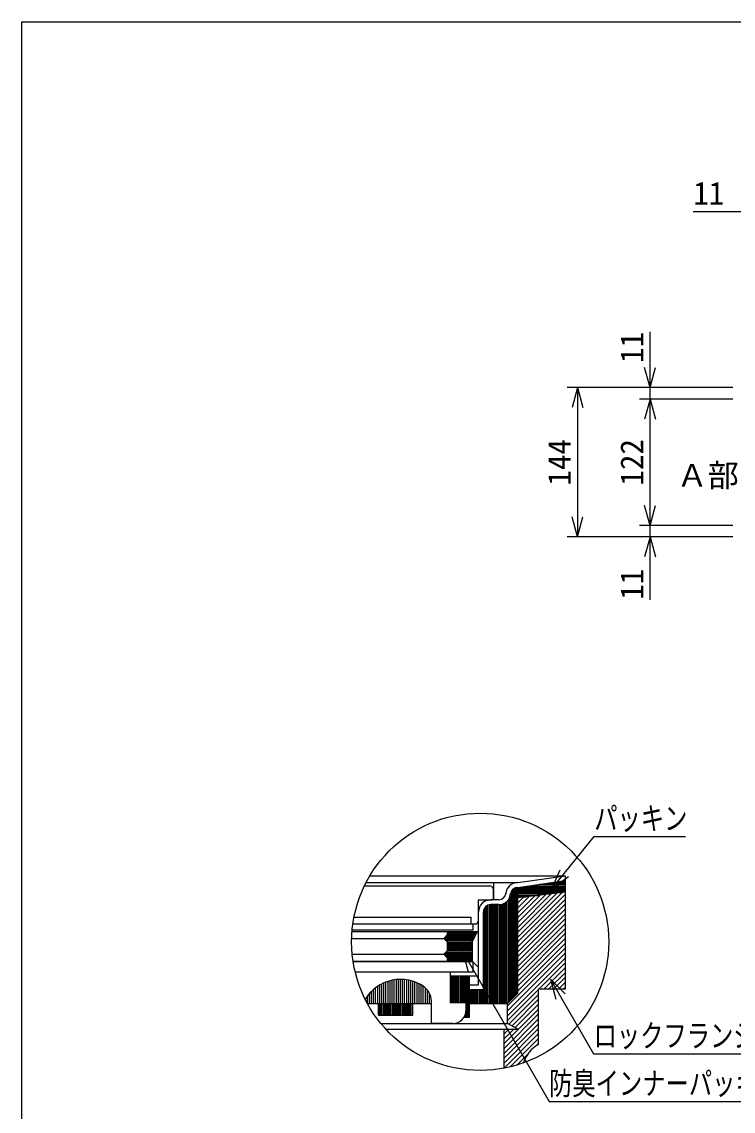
# Model space of a CAD drawing. Units: millimetres, scale not verified. Extents: x -1365 to 1365, y -930 to 870.
# Drawn here: x -1365 to -678, y -181 to 870 of the extents above; entities that cross this region are included whole.
import ezdxf
from ezdxf.enums import TextEntityAlignment as Align

# ---------------------------------------------------------------- set-up
doc = ezdxf.new("R2010")
doc.units = ezdxf.units.MM
doc.header["$LTSCALE"] = 10
for name, color, linetype in [('0-5_寸法線', 7, 'Continuous'), ('0-8_枠中線', 5, 'Continuous'), ('0-A_極細1', 7, 'Continuous'), ('0-D_寸法1', 7, 'Continuous')]:
    doc.layers.add(name, color=color, linetype=linetype)
doc.styles.add('ＭＳ ゴシック', font='')
doc.styles.get('ＭＳ ゴシック').set_extended_font_data('MS Gothic')

msp = doc.modelspace()

# ---------------------------------------------------------------- linework, layer by layer
at = {"layer": '0-5_寸法線'}
for p, q in [((-716.58, 687.02), (-647.39, 687.02)), ((-758.39, 506.02), (-758.39, 570.92)), ((-758.39, 517.02), (-763.57, 536.34)), ((-758.39, 517.02), (-753.22, 536.34)), ((-678.39, 517.02), (-838.39, 517.02)), ((-828.39, 517.02), (-833.57, 497.7)), ((-828.39, 517.02), (-823.22, 497.7)), ((-828.39, 517.02), (-828.39, 373.02)), ((-678.39, 517.02), (-768.39, 517.02)), ((-678.39, 506.02), (-768.39, 506.02)), ((-758.39, 506.02), (-763.57, 486.7)), ((-758.39, 506.02), (-753.22, 486.7)), ((-758.39, 384.02), (-758.39, 506.02)), ((-758.39, 384.02), (-763.57, 403.34)), ((-758.39, 384.02), (-753.22, 403.34)), ((-828.39, 373.02), (-833.57, 392.34)), ((-828.39, 373.02), (-823.22, 392.34)), ((-678.39, 384.02), (-768.39, 384.02)), ((-758.39, 312.3), (-758.39, 384.02)), ((-678.39, 373.02), (-838.39, 373.02)), ((-678.39, 373.02), (-768.39, 373.02)), ((-758.39, 373.02), (-763.57, 353.7)), ((-758.39, 373.02), (-753.22, 353.7))]:
    msp.add_line(p, q, dxfattribs=at)
at = {"layer": '0-8_枠中線'}
msp.add_lwpolyline([(-1365, -930), (-1365, 870), (1365, 870), (1365, -930)], close=True, dxfattribs=at)
at = {"layer": '0-A_極細1'}
for p, q in [((-1028.85, 46.09), (-839.91, 46.09)), ((-886.05, 39.52), (-839.91, 46.09)), ((-839.91, 41.47), (-839.91, 46.09)), ((-839.91, -59.49), (-839.91, 46)), ((-1034.19, 36.19), (-912.91, 36.19)), ((-1032.52, 39.52), (-886.05, 39.52)), ((-909.57, 24.19), (-909.57, 32.86)), ((-909.24, 22.86), (-909.24, 39.52)), ((-890.85, -72.09), (-890.85, 32.94)), ((-889.52, -70.76), (-889.52, 33.93)), ((-888.19, -69.42), (-888.19, 34.52)), ((-886.85, -68.09), (-886.85, 34.81)), ((-886.05, 34.81), (-839.91, 41.38)), ((-886.05, -67.28), (-886.05, 34.86)), ((-886.05, 33.78), (-839.91, 33.78)), ((-886.05, 32.44), (-839.91, 32.44)), ((-883.92, 35.11), (-839.91, 35.11)), ((-874.56, 36.44), (-839.91, 36.44)), ((-865.2, 37.78), (-839.91, 37.78)), ((-855.84, 39.11), (-839.91, 39.11)), ((-846.48, 40.44), (-839.91, 40.44)), ((-904.3, 22.86), (-912.24, 22.86)), ((-896.19, -77.14), (-896.19, 21.61)), ((-894.85, -76.09), (-894.85, 23.26)), ((-893.52, -74.76), (-893.52, 26.02)), ((-892.19, -73.42), (-892.19, 31.22)), ((-886.05, 31.11), (-839.91, 31.11)), ((-839.91, 30.14), (-886.05, 24.81)), ((-886.05, 29.78), (-843.05, 29.78)), ((-886.05, -13.16), (-843.12, 29.77)), ((-886.05, -8.44), (-848.45, 29.15)), ((-886.05, -3.73), (-853.78, 28.54)), ((-886.05, 28.44), (-854.59, 28.44)), ((-886.05, -17.87), (-839.91, 28.27)), ((-886.05, 0.99), (-859.11, 27.92)), ((-886.05, 5.7), (-864.44, 27.31)), ((-886.05, 27.11), (-866.12, 27.11)), ((-886.05, 10.41), (-869.77, 26.69)), ((-886.05, 15.13), (-875.1, 26.07)), ((-886.05, 25.78), (-877.66, 25.78)), ((-886.05, 19.84), (-880.43, 25.46)), ((-886.05, 24.56), (-885.76, 24.84)), ((-886.05, -22.58), (-839.91, 23.56)), ((-923.91, -59.14), (-923.91, 11.19)), ((-919.24, -63.81), (-919.24, 11.19)), ((-918.85, -77.14), (-918.85, 13.48)), ((-917.52, -77.14), (-917.52, 15.78)), ((-916.19, -77.14), (-916.19, 16.97)), ((-914.85, -77.14), (-914.85, 17.68)), ((-913.52, -77.14), (-913.52, 18.07)), ((-904.3, 18.19), (-912.24, 18.19)), ((-912.19, -77.14), (-912.19, 18.19)), ((-910.85, -77.14), (-910.85, 18.19)), ((-909.52, -77.14), (-909.52, 18.19)), ((-908.19, -77.14), (-908.19, 18.19)), ((-906.85, -77.14), (-906.85, 18.19)), ((-905.52, -77.14), (-905.52, 18.19)), ((-904.19, -77.14), (-904.19, 18.19)), ((-902.85, -77.14), (-902.85, 18.28)), ((-901.52, -77.14), (-901.52, 18.53)), ((-900.19, -77.14), (-900.19, 18.96)), ((-898.85, -77.14), (-898.85, 19.58)), ((-897.52, -77.14), (-897.52, 20.44)), ((-886.05, -27.3), (-839.91, 18.84)), ((-886.05, -32.01), (-839.91, 14.13)), ((-1044.18, 6.19), (-931.24, 6.19)), ((-931.24, -0.48), (-931.24, 6.19)), ((-886.05, -36.73), (-839.91, 9.41)), ((-886.05, -41.44), (-839.91, 4.7)), ((-1046.11, -7.77), (-924.91, -7.77)), ((-929.24, -6.47), (-1046, -6.47)), ((-1045.3, -0.48), (-927.24, -0.48)), ((-954.24, -7.77), (-954.24, -11.1)), ((-954.24, -8.89), (-925.5, -8.89)), ((-954.24, -10.22), (-926.21, -10.22)), ((-930.24, -17.77), (-924.91, -7.77)), ((-929.24, -6.47), (-929.24, -0.48)), ((-886.05, -46.15), (-839.91, -0.01)), ((-886.05, -50.87), (-839.91, -4.73)), ((-886.05, -55.58), (-839.91, -9.44)), ((-1046.46, -14.44), (-957.57, -14.44)), ((-957.57, -14.44), (-954.24, -11.1)), ((-954.24, -17.77), (-957.57, -14.44)), ((-957.36, -14.22), (-928.35, -14.22)), ((-956.45, -15.56), (-929.06, -15.56)), ((-956.02, -12.89), (-927.64, -12.89)), ((-955.12, -16.89), (-929.77, -16.89)), ((-954.69, -11.56), (-926.92, -11.56)), ((-954.24, -17.77), (-954.24, -26.44)), ((-954.24, -18.22), (-930.24, -18.22)), ((-954.24, -19.56), (-930.24, -19.56)), ((-954.24, -20.89), (-930.24, -20.89)), ((-930.24, -17.77), (-930.24, -36.44)), ((-886.05, -60.3), (-839.91, -14.16)), ((-886.05, -65.01), (-839.91, -18.87)), ((-1045.92, -29.77), (-957.57, -29.77)), ((-957.12, -30.22), (-930.24, -30.22)), ((-956.69, -28.89), (-930.24, -28.89)), ((-955.36, -27.56), (-930.24, -27.56)), ((-954.24, -22.22), (-930.24, -22.22)), ((-954.24, -23.56), (-930.24, -23.56)), ((-954.24, -24.89), (-930.24, -24.89)), ((-954.24, -26.22), (-930.24, -26.22)), ((-895.91, -79.58), (-839.91, -23.58)), ((-895.91, -84.3), (-839.91, -28.3)), ((-1045.08, -36.44), (-930.24, -36.44)), ((-929.24, -37.14), (-1044.97, -37.14)), ((-955.79, -31.56), (-930.24, -31.56)), ((-954.45, -32.89), (-930.24, -32.89)), ((-954.24, -33.1), (-954.24, -36.44)), ((-954.24, -34.22), (-930.24, -34.22)), ((-954.24, -35.56), (-930.24, -35.56)), ((-929.24, -47.14), (-929.24, -37.14)), ((-895.91, -89.01), (-839.91, -33.01)), ((-865.37, -63.19), (-839.91, -37.73)), ((-950.91, -47.14), (-1042.96, -47.14)), ((-929.24, -47.14), (-950.91, -47.14)), ((-950.91, -76.47), (-950.91, -47.14)), ((-950.91, -50.48), (-923.91, -50.48)), ((-950.85, -76.47), (-950.85, -50.48)), ((-949.52, -76.47), (-949.52, -50.48)), ((-948.19, -76.47), (-948.19, -50.48)), ((-946.85, -76.47), (-946.85, -50.48)), ((-945.52, -76.47), (-945.52, -50.48)), ((-944.19, -76.47), (-944.19, -50.48)), ((-942.85, -76.47), (-942.85, -50.48)), ((-941.52, -76.47), (-941.52, -50.48)), ((-940.19, -76.47), (-940.19, -50.48)), ((-938.85, -76.47), (-938.85, -50.48)), ((-937.52, -76.47), (-937.52, -50.48)), ((-936.19, -76.47), (-936.19, -50.48)), ((-934.85, -90.48), (-934.85, -50.48)), ((-933.52, -90.48), (-933.52, -50.48)), ((-932.57, -90.48), (-932.57, -50.48)), ((-860.66, -63.19), (-839.91, -42.44)), ((-855.94, -63.19), (-839.91, -47.15)), ((-851.23, -63.19), (-839.91, -51.87)), ((-1023.33, -77.14), (-1023.33, -62.04)), ((-1021.33, -77.14), (-1021.33, -60.63)), ((-1019.33, -77.14), (-1019.33, -59.39)), ((-1017.33, -77.14), (-1017.33, -58.3)), ((-1015.33, -77.14), (-1015.33, -57.36)), ((-1013.33, -77.14), (-1013.33, -56.54)), ((-1011.33, -77.14), (-1011.33, -55.85)), ((-1009.33, -77.14), (-1009.33, -55.27)), ((-1007.33, -77.14), (-1007.33, -54.8)), ((-1005.33, -77.14), (-1005.33, -54.44)), ((-1003.33, -77.14), (-1003.33, -54.19)), ((-1001.33, -77.14), (-1001.33, -54.03)), ((-999.33, -77.14), (-999.33, -53.98)), ((-997.33, -77.14), (-997.33, -54.02)), ((-995.33, -77.14), (-995.33, -54.17)), ((-993.33, -77.14), (-993.33, -54.42)), ((-991.33, -77.14), (-991.33, -54.77)), ((-989.33, -77.14), (-989.33, -55.23)), ((-987.33, -77.14), (-987.33, -55.79)), ((-985.33, -77.14), (-985.33, -56.48)), ((-983.33, -77.14), (-983.33, -57.28)), ((-981.33, -77.14), (-981.33, -58.21)), ((-979.33, -77.14), (-979.33, -59.29)), ((-977.33, -77.14), (-977.33, -60.51)), ((-975.33, -77.14), (-975.33, -62.11)), ((-932.57, -59.14), (-923.91, -59.14)), ((-846.52, -63.19), (-839.91, -56.58)), ((-841.8, -63.19), (-839.91, -61.3)), ((-1033.33, -73.36), (-1033.33, -73.05)), ((-1031.33, -77.14), (-1031.33, -70.09)), ((-1029.33, -77.14), (-1029.33, -67.62)), ((-1027.33, -77.14), (-1027.33, -65.5)), ((-1025.33, -77.14), (-1025.33, -63.65)), ((-973.33, -77.14), (-973.33, -64.36)), ((-971.33, -77.14), (-971.33, -67.58)), ((-932.57, -63.81), (-919.24, -63.81)), ((-932.19, -77.14), (-932.19, -63.81)), ((-930.85, -77.14), (-930.85, -63.81)), ((-929.52, -77.14), (-929.52, -63.81)), ((-928.19, -77.14), (-928.19, -63.81)), ((-926.85, -77.14), (-926.85, -63.81)), ((-925.52, -77.14), (-925.52, -63.81)), ((-924.19, -77.14), (-924.19, -63.81)), ((-922.85, -77.14), (-922.85, -63.81)), ((-921.52, -77.14), (-921.52, -63.81)), ((-920.19, -77.14), (-920.19, -63.81)), ((-895.91, -93.73), (-865.91, -63.73)), ((-886.05, -67.28), (-895.91, -77.14)), ((-894.66, -97.2), (-865.91, -68.44)), ((-891.6, -98.85), (-865.91, -73.15)), ((-865.91, -116.53), (-865.91, -63.19)), ((-1031.34, -77.14), (-969.24, -77.14)), ((-1020.66, -88.48), (-1020.66, -77.14)), ((-1020.19, -88.48), (-1020.19, -77.14)), ((-1018.85, -88.48), (-1018.85, -77.14)), ((-1017.52, -88.48), (-1017.52, -77.14)), ((-1016.19, -88.48), (-1016.19, -77.14)), ((-1014.85, -88.48), (-1014.85, -77.14)), ((-1013.52, -88.48), (-1013.52, -77.14)), ((-1012.19, -88.48), (-1012.19, -77.14)), ((-1010.85, -88.48), (-1010.85, -77.14)), ((-1009.52, -88.48), (-1009.52, -77.14)), ((-1008.19, -88.48), (-1008.19, -77.14)), ((-1006.85, -88.48), (-1006.85, -77.14)), ((-1005.52, -88.48), (-1005.52, -77.14)), ((-1004.19, -88.48), (-1004.19, -77.14)), ((-1002.85, -88.48), (-1002.85, -77.14)), ((-1001.52, -88.48), (-1001.52, -77.14)), ((-1000.19, -88.48), (-1000.19, -77.14)), ((-998.85, -88.48), (-998.85, -77.14)), ((-997.52, -88.48), (-997.52, -77.14)), ((-996.19, -88.48), (-996.19, -77.14)), ((-994.85, -88.48), (-994.85, -77.14)), ((-993.52, -88.48), (-993.52, -77.14)), ((-992.19, -88.48), (-992.19, -77.14)), ((-990.85, -88.48), (-990.85, -77.14)), ((-989.52, -88.48), (-989.52, -77.14)), ((-988.19, -88.48), (-988.19, -77.14)), ((-987.33, -88.48), (-987.33, -77.14)), ((-969.33, -77.14), (-969.33, -74.62)), ((-969.24, -96.47), (-969.24, -77.14)), ((-932.57, -77.14), (-895.91, -77.14)), ((-899.24, -115.92), (-865.91, -82.58)), ((-888.54, -100.51), (-865.91, -77.87)), ((-1020.66, -88.48), (-987.33, -88.48)), ((-938.11, -90.48), (-932.57, -90.48)), ((-937.52, -90.48), (-937.52, -89.5)), ((-936.19, -90.48), (-936.19, -85.86)), ((-899.24, -120.63), (-865.91, -87.3)), ((-899.24, -125.34), (-865.91, -92.01)), ((-1018.26, -96.53), (-895.91, -96.53)), ((-1013.61, -101.86), (-886.05, -101.86)), ((-949.24, -96.47), (-969.24, -96.47)), ((-899.24, -130.06), (-865.91, -96.72)), ((-899.24, -134.77), (-865.91, -101.44)), ((-899.24, -139.62), (-899.24, -101.86)), ((-899.24, -111.2), (-889.9, -101.86)), ((-899.24, -106.49), (-894.61, -101.86)), ((-899.24, -139.49), (-865.91, -106.15)), ((-893.41, -138.37), (-865.91, -110.87)), ((-868.54, -118.22), (-865.91, -115.58)), ((-886.96, -136.64), (-876.41, -126.09))]:
    msp.add_line(p, q, dxfattribs=at)
for points in [[(-923.91, 2.86), (-923.91, 22.86), (-910.91, 22.86)], [(-954.24, -33.1), (-957.57, -29.77), (-954.24, -26.44)], [(-865.91, -63.19), (-839.91, -63.19), (-839.91, -59.49)], [(-935.91, -83.14), (-935.91, -76.47), (-950.91, -76.47)], [(-886.05, -101.86), (-895.91, -96.53), (-895.91, -77.14)]]:
    msp.add_lwpolyline(points, dxfattribs=at)
msp.add_circle((-922.4, -17.7), 124.1, dxfattribs=at)
for centre, radius, start, end in [((-912.91, 32.86), 3.33, 24.05455, 90), ((-912.91, 32.86), 3.33, 0, 24.05455), ((-886.05, 27.86), 11.67, 90, 175.84901), ((-886.05, 27.86), 7, 90, 175.84901), ((-912.24, 11.19), 11.67, 90, 180), ((-910.91, 24.19), 1.33, 270, 360), ((-904.3, 29.52), 6.67, 270, 356.64911), ((-904.3, 29.52), 11.33, 270, 356.64911), ((-912.24, 11.19), 7, 90, 180), ((-927.24, 2.86), 3.33, 270, 360), ((-999.24, -93.98), 40, 55.16629, 148.68485), ((-989.24, -76.47), 20, 358.0749, 50.0295), ((-949.24, -83.14), 13.33, 270, 360), ((-849.24, -145.39), 33.33, 120, 161.13979)]:
    msp.add_arc(centre, radius, start, end, dxfattribs=at)
at = {"layer": '0-D_寸法1'}
for p, q in [((-853.2, 33.48), (-845.03, 51.74)), ((-853.2, 33.48), (-837, 45.21)), ((-939.27, -27.41), (-925.13, -41.55)), ((-939.27, -27.41), (-934.09, -46.73)), ((-854.57, -53.69), (-840.43, -67.83)), ((-854.57, -53.69), (-849.39, -73.01))]:
    msp.add_line(p, q, dxfattribs=at)
for points in [[(-853.2, 33.48), (-812.28, 83.84), (-724.28, 83.84)], [(-939.27, -27.41), (-855.88, -171.85), (-635.88, -171.85)], [(-854.57, -53.69), (-812.92, -125.82), (-658.92, -125.82)]]:
    msp.add_lwpolyline(points, dxfattribs=at)

# ---------------------------------------------------------------- texts
at = {"layer": '0-5_寸法線', "style": 'ＭＳ ゴシック'}
for s, p in [('11', (-716.58, 687.02)), ('Ａ部', (-732.68, 414.75))]:
    msp.add_text(s, height=21.99, dxfattribs=at).set_placement(p, align=Align.BOTTOM_LEFT)
for s, p in [('11', (-758.39, 540.92)), ('144', (-828.39, 422.52)), ('122', (-758.39, 422.52)), ('11', (-758.39, 312.3))]:
    msp.add_text(s, height=21.99, rotation=90, dxfattribs=at).set_placement(p, align=Align.BOTTOM_LEFT)
at = {"layer": '0-D_寸法1', "style": 'ＭＳ ゴシック', "width": 0.75}
for s, p in [('パッキン', (-812.28, 83.84)), ('ロックフランジ', (-812.92, -125.82)), ('防臭インナーパッキン', (-855.88, -171.85))]:
    msp.add_text(s, height=21.99, dxfattribs=at).set_placement(p, align=Align.BOTTOM_LEFT)

doc.saveas('drawing.dxf')
